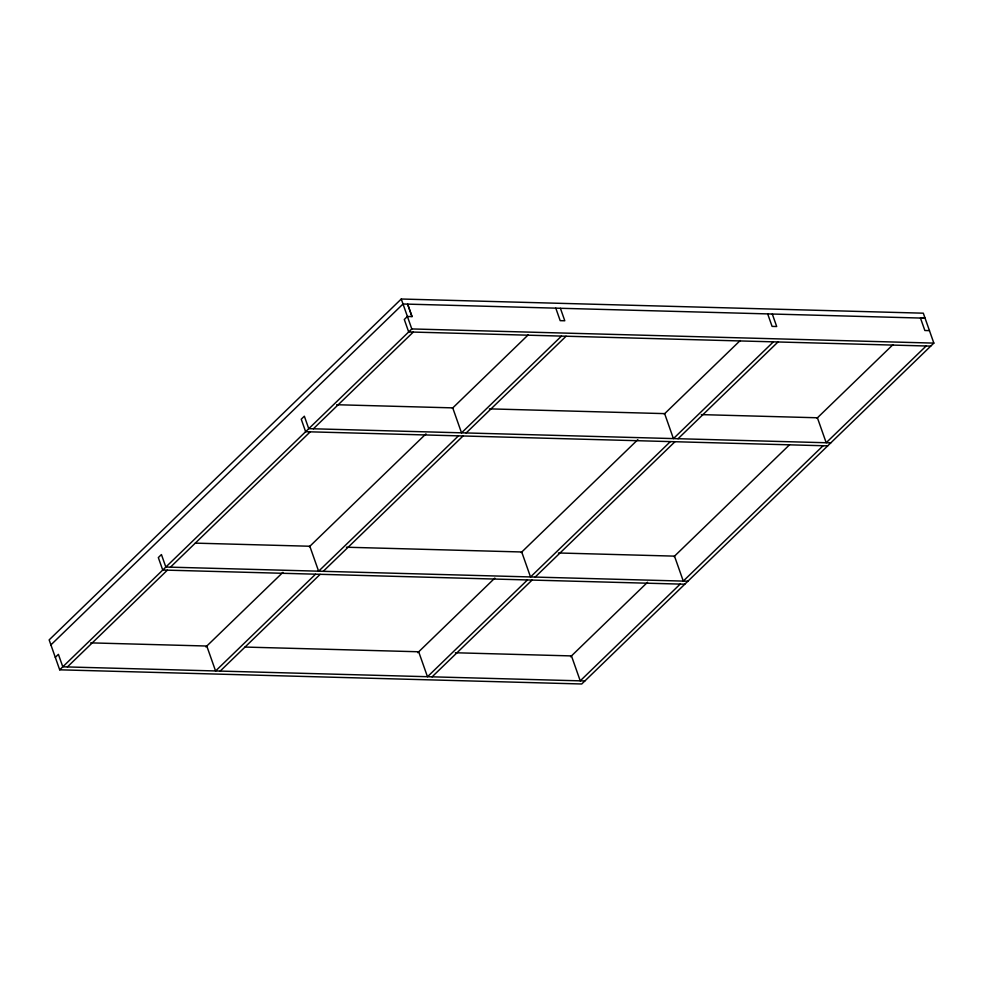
<?xml version="1.0" encoding="UTF-8"?>
<svg xmlns="http://www.w3.org/2000/svg" width="983" height="983" viewBox="0 0 983 983"><rect width="100%" height="100%" fill="white"/><g stroke="black" fill="none" stroke-linecap="round" stroke-linejoin="round"><path stroke-width="1.47" d="M401.261 299.016L49.15 639.896L59.693 669.816L581.739 683.984L933.85 343.104L923.307 313.184L401.261 299.016L411.791 328.936L59.693 669.816M50.907 644.885L403.018 304.005L925.064 318.173L920.457 318.037L924.856 330.509L929.463 330.632M55.294 657.357L58.402 654.346L62.801 666.818L584.848 680.973M67.397 666.941L167.343 570.189M170.44 567.179L310.247 431.832M313.356 428.821L413.29 332.07M205.889 646.925L282.92 572.352M309.326 546.781L425.958 433.872M452.364 408.301L528.289 334.798M315.518 574.232L215.584 670.984L206.786 646.028L90.694 642.87M458.434 435.874L318.627 571.221L309.817 546.241L195.261 543.132M561.465 336.112L461.531 432.864L452.733 407.871L336.641 404.726M220.18 671.106L320.126 574.355M323.223 571.344L463.03 435.997M466.139 432.987L566.073 336.235M417.787 652.687L494.818 578.115M521.223 552.544L637.856 439.634M664.262 414.064L740.187 340.56M527.416 579.995L427.482 676.746L418.684 651.766L244.927 647.06M670.332 441.637L530.525 576.984L521.715 551.979L346.434 547.224M773.363 341.875L673.429 438.627L664.631 413.622L489.35 408.867M432.078 676.869L532.024 580.117M535.121 577.107L674.928 441.76M678.037 438.75L777.971 341.998M570.558 656.791L647.576 582.231M673.982 556.661L789.521 444.808M817.033 418.18L892.957 344.677M680.175 584.099L580.24 680.85L571.467 655.919L455.375 652.761M823.09 445.741L683.283 581.088L674.498 556.132L558.405 552.974M926.133 345.991L826.199 442.731L817.401 417.775L701.309 414.617M412.012 316.6L407.613 304.128L412.012 316.6L407.404 316.477L404.296 319.487L408.682 331.947L930.741 346.114M411.791 328.936L933.85 343.104M830.807 442.866L308.736 428.662L304.349 416.202L301.24 419.213L305.639 431.709L827.698 445.864M687.891 581.223L165.832 567.031L161.433 554.559L158.324 557.57L162.736 570.066M162.723 570.029L684.782 584.221M772.306 314.056L776.693 326.528L772.085 326.393L767.698 313.933M560.408 308.293L564.795 320.777L560.187 320.655L555.8 308.171"/></g></svg>
